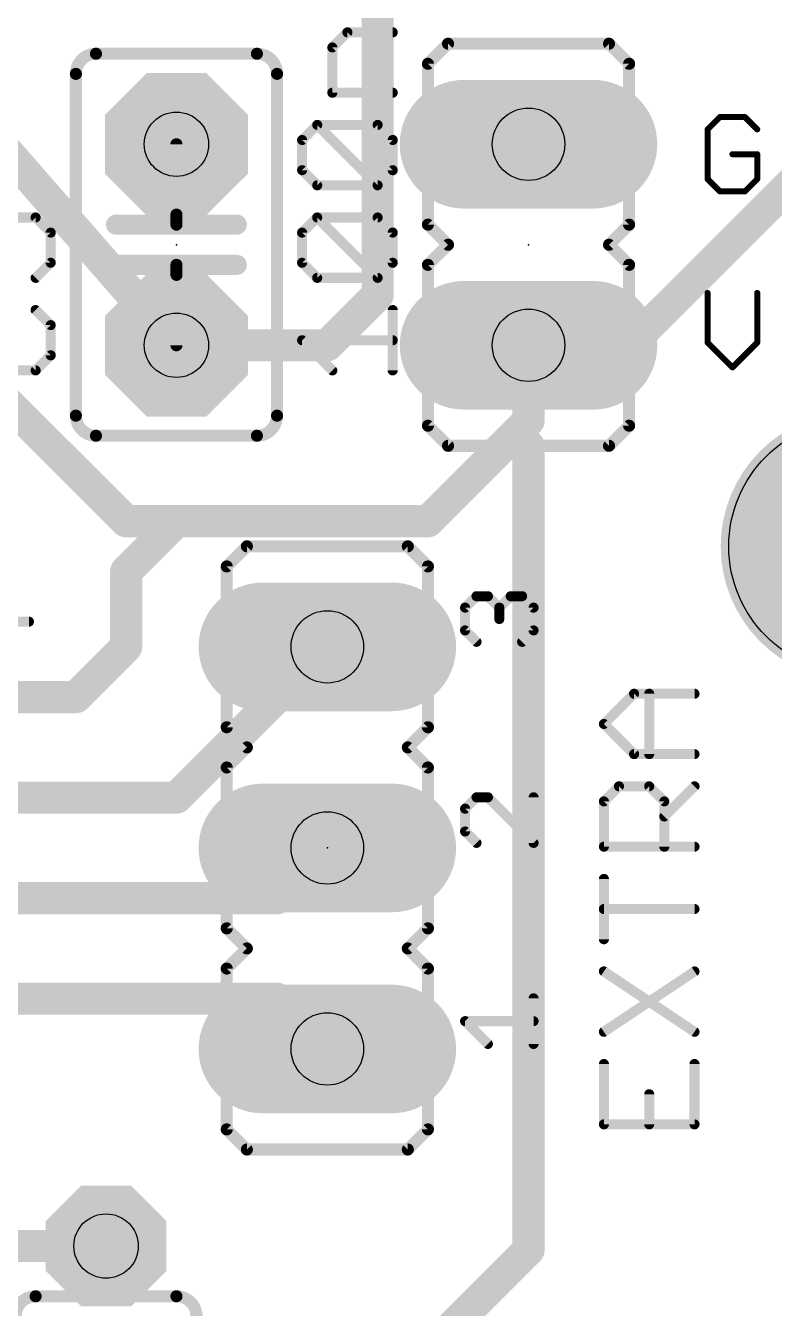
# Model space of a CAD drawing. Extents: x 34.1 to 120.9, y -11.6 to 61.2.
# Drawn here: x 78.74 to 88.19, y 10.69 to 26.9 of the extents above; entities that cross this region are included whole.
import ezdxf

# ---------------------------------------------------------------- set-up
doc = ezdxf.new("R2010")
doc.units = 0
for name, color, linetype in [('1', 22, 'CONTINUOUS'), ('16', 175, 'CONTINUOUS'), ('17', 82, 'CONTINUOUS'), ('20', 7, 'CONTINUOUS'), ('21', 253, 'CONTINUOUS'), ('23', 7, 'CONTINUOUS'), ('25', 253, 'CONTINUOUS'), ('27', 253, 'CONTINUOUS'), ('29', 253, 'CONTINUOUS'), ('30', 253, 'CONTINUOUS'), ('44', 253, 'CONTINUOUS'), ('51', 253, 'CONTINUOUS')]:
    doc.layers.add(name, color=color, linetype=linetype)

# ---------------------------------------------------------------- blocks, each defined once
blk = doc.blocks.new('OCTAGONP')
at = {"const_width": 0.5}
blk.add_lwpolyline([(-0.25, -0.1036), (-0.25, 0.1036), (-0.1036, 0.25), (0.1036, 0.25), (0.25, 0.1036), (0.25, -0.1036), (0.1036, -0.25), (-0.1036, -0.25), (-0.25, -0.1036), (-0.25, 0.1036)], dxfattribs=at)
blk = doc.blocks.new('RECT')
blk.add_solid([(-0.5, -0.5), (0.5, -0.5), (-0.5, 0.5), (0.5, 0.5)])
blk = doc.blocks.new('LONGP100')
at = {"const_width": 1}
blk.add_lwpolyline([(-0.5, 0), (0.5, 0)], dxfattribs=at)
at = {"const_width": 0.5}
for points in [[(-0.5, 0.25, 1), (-0.5, -0.25)], [(0.5, -0.25, 1), (0.5, 0.25)]]:
    blk.add_lwpolyline(points, format="xyb", dxfattribs=at)

msp = doc.modelspace()

# ---------------------------------------------------------------- linework, layer by layer
at = {"layer": '1', "const_width": 0.4064}
for points in [[(78.4225, 25.4), (80.645, 22.86)], [(88.9, 25.4), (86.36, 22.86)], [(80.01, 20.6375), (77.7875, 22.86)], [(86.36, 22.86), (85.09, 22.86)], [(85.09, 21.9075), (85.09, 22.86)], [(84.9313, 21.7488), (85.09, 21.9075)], [(83.82, 20.6375), (84.9313, 21.7488)], [(85.09, 21.59), (84.9313, 21.7488)], [(85.09, 11.43), (85.09, 21.59)], [(80.645, 20.6375), (80.01, 20.0025)], [(80.645, 20.6375), (80.01, 20.6375)], [(80.645, 20.6375), (83.82, 20.6375)], [(80.01, 20.0025), (80.01, 19.05)], [(80.01, 19.05), (79.375, 18.415)], [(80.645, 17.145), (82.55, 19.05)], [(79.375, 18.415), (77.53, 18.415)], [(77.53, 17.145), (80.645, 17.145)], [(81.915, 15.875), (82.55, 16.51)], [(77.53, 15.875), (81.915, 15.875)], [(77.53, 14.605), (81.915, 14.605)], [(81.915, 14.605), (82.55, 13.97)], [(79.756, 11.4808), (75.2348, 11.4808)], [(79.756, 6.096), (85.09, 11.43)]]:
    msp.add_lwpolyline(points, dxfattribs=at)
at = {"layer": '1', "const_width": 0.2032}
for points in [[(80.5685, 22.7931, 1), (80.7215, 22.9269)], [(85.09, 22.9616, 1), (85.09, 22.7584)], [(85.1916, 22.86, 1), (84.9884, 22.86)], [(86.2882, 22.9318, 1), (86.4318, 22.7882)], [(86.36, 22.7584, 1), (86.36, 22.9616)], [(85.1618, 21.8357, 1), (85.0182, 21.9793)], [(85.0031, 21.8206, 1), (84.8594, 21.6769)], [(84.8594, 21.8206, 1), (85.0031, 21.6769)], [(85.0031, 21.6769, 1), (84.8594, 21.8206)], [(84.9884, 21.9075, 1), (85.1916, 21.9075)], [(85.1916, 21.59, 1), (84.9884, 21.59)], [(85.0182, 21.5182, 1), (85.1618, 21.6618)], [(80.01, 20.7391, 1), (80.01, 20.5359)], [(79.9382, 20.5657, 1), (80.0818, 20.7093)], [(80.645, 20.7391, 1), (80.645, 20.5359)], [(80.7168, 20.5657, 1), (80.5732, 20.7093)], [(80.645, 20.5359, 1), (80.645, 20.7391)], [(83.7482, 20.7093, 1), (83.8918, 20.5657)], [(83.82, 20.5359, 1), (83.82, 20.7391)], [(80.1116, 20.0025, 1), (79.9084, 20.0025)], [(79.9382, 20.0743, 1), (80.0818, 19.9307)], [(79.9084, 19.05, 1), (80.1116, 19.05)], [(80.0818, 18.9782, 1), (79.9382, 19.1218)], [(82.6218, 18.9782, 1), (82.4782, 19.1218)], [(79.3032, 18.4868, 1), (79.4468, 18.3432)], [(79.375, 18.3134, 1), (79.375, 18.5166)], [(80.645, 17.0434, 1), (80.645, 17.2466)], [(80.5732, 17.2168, 1), (80.7168, 17.0732)], [(82.6218, 16.4382, 1), (82.4782, 16.5818)], [(81.8432, 15.9468, 1), (81.9868, 15.8032)], [(81.915, 15.7734, 1), (81.915, 15.9766)], [(81.9868, 14.6768, 1), (81.8432, 14.5332)], [(81.915, 14.5034, 1), (81.915, 14.7066)], [(82.4782, 13.8982, 1), (82.6218, 14.0418)], [(79.756, 11.3792, 1), (79.756, 11.5824)], [(84.9884, 11.43, 1), (85.1916, 11.43)], [(85.1618, 11.3582, 1), (85.0182, 11.5018)]]:
    msp.add_lwpolyline(points, format="xyb", dxfattribs=at)
at = {"layer": '16', "const_width": 0.4064}
for points in [[(83.185, 27.305), (83.185, 23.495)], [(83.185, 23.495), (82.55, 22.86)], [(82.55, 22.86), (80.645, 22.86)]]:
    msp.add_lwpolyline(points, dxfattribs=at)
at = {"layer": '16', "const_width": 0.2032}
for points in [[(83.2568, 23.4232, 1), (83.1132, 23.5668)], [(83.0834, 23.495, 1), (83.2866, 23.495)], [(80.645, 22.9616, 1), (80.645, 22.7584)], [(82.4782, 22.9318, 1), (82.6218, 22.7882)], [(82.55, 22.7584, 1), (82.55, 22.9616)]]:
    msp.add_lwpolyline(points, format="xyb", dxfattribs=at)
at = {"layer": '20', "const_width": 0.0254}
msp.add_lwpolyline([(80.6196, 0, 0.1623), (99.9998, 38.7604)], format="xyb", dxfattribs=at)
at = {"layer": '20'}
msp.add_circle((89.2175, 20.32), 1.6, dxfattribs=at)
at = {"layer": '21'}
for points, const_width in [([(83.82, 26.416), (84.074, 26.67)], 0.1524), ([(86.106, 26.67), (84.074, 26.67)], 0.1524), ([(86.36, 26.416), (86.106, 26.67)], 0.1524), ([(79.629, 26.543), (81.661, 26.543)], 0.1524), ([(83.82, 26.416), (83.82, 24.384)], 0.1524), ([(86.36, 26.416), (86.36, 24.384)], 0.1524), ([(79.375, 21.971), (79.375, 26.289)], 0.1524), ([(81.915, 26.289), (81.915, 21.971)], 0.1524), ([(87.5074, 25.7437), (87.3506, 25.5869)], 0.0762), ([(87.8209, 25.7437), (87.5074, 25.7437)], 0.0762), ([(87.9777, 25.5869), (87.8209, 25.7437)], 0.0762), ([(87.3506, 25.5869), (87.3506, 24.9599)], 0.0762), ([(87.9777, 25.2734), (87.6641, 25.2734)], 0.0762), ([(87.9777, 24.9599), (87.9777, 25.2734)], 0.0762), ([(87.3506, 24.9599), (87.5074, 24.8031)], 0.0762), ([(87.8209, 24.8031), (87.9777, 24.9599)], 0.0762), ([(87.5074, 24.8031), (87.8209, 24.8031)], 0.0762), ([(80.645, 24.384), (79.883, 24.384)], 0.254), ([(80.645, 24.384), (81.407, 24.384)], 0.254), ([(80.645, 24.511), (80.645, 24.384)], 0.1524), ([(84.074, 24.13), (83.82, 24.384)], 0.1524), ([(86.106, 24.13), (86.36, 24.384)], 0.1524), ([(84.074, 24.13), (83.82, 23.876)], 0.1524), ([(86.106, 24.13), (86.36, 23.876)], 0.1524), ([(79.883, 23.876), (80.645, 23.876)], 0.254), ([(80.645, 23.876), (81.407, 23.876)], 0.254), ([(80.645, 23.876), (80.645, 23.749)], 0.1524), ([(83.82, 23.876), (83.82, 21.844)], 0.1524), ([(86.36, 23.876), (86.36, 21.844)], 0.1524), ([(87.3506, 23.5212), (87.3506, 22.8941)], 0.0762), ([(87.9777, 22.8941), (87.9777, 23.5212)], 0.0762), ([(87.3506, 22.8941), (87.6641, 22.5806)], 0.0762), ([(87.6641, 22.5806), (87.9777, 22.8941)], 0.0762), ([(84.074, 21.59), (83.82, 21.844)], 0.1524), ([(86.106, 21.59), (86.36, 21.844)], 0.1524), ([(79.629, 21.717), (81.661, 21.717)], 0.1524), ([(84.074, 21.59), (86.106, 21.59)], 0.1524), ([(81.28, 20.066), (81.534, 20.32)], 0.1524), ([(81.534, 20.32), (83.566, 20.32)], 0.1524), ([(83.82, 20.066), (83.566, 20.32)], 0.1524), ([(81.28, 20.066), (81.28, 18.034)], 0.1524), ([(83.82, 20.066), (83.82, 18.034)], 0.1524), ([(84.2892, 19.5457), (84.4332, 19.6897)], 0.127), ([(84.2892, 19.2576), (84.2892, 19.5457)], 0.127), ([(84.4332, 19.6897), (84.5773, 19.6897)], 0.127), ([(84.5773, 19.6897), (84.7213, 19.5457)], 0.127), ([(84.7213, 19.5457), (84.8654, 19.6897)], 0.127), ([(84.7213, 19.5457), (84.7213, 19.4016)], 0.127), ([(84.8654, 19.6897), (85.0094, 19.6897)], 0.127), ([(85.0094, 19.6897), (85.1535, 19.5457)], 0.127), ([(85.1535, 19.5457), (85.1535, 19.2576)], 0.127), ([(84.4332, 19.1135), (84.2892, 19.2576)], 0.127), ([(85.1535, 19.2576), (85.0094, 19.1135)], 0.127), ([(86.0415, 18.0764), (86.4229, 18.4577)], 0.127), ([(86.4229, 18.4577), (87.1855, 18.4577)], 0.127), ([(86.6135, 17.6951), (86.6135, 18.4577)], 0.127), ([(81.534, 17.78), (81.28, 18.034)], 0.1524), ([(83.566, 17.78), (83.82, 18.034)], 0.1524), ([(86.4229, 17.6951), (86.0415, 18.0764)], 0.127), ([(81.28, 17.526), (81.534, 17.78)], 0.1524), ([(83.82, 17.526), (83.566, 17.78)], 0.1524), ([(87.1855, 17.6951), (86.4229, 17.6951)], 0.127), ([(81.28, 17.526), (81.28, 15.494)], 0.1524), ([(83.82, 17.526), (83.82, 15.494)], 0.1524), ([(86.0415, 17.0977), (86.2322, 17.2883)], 0.127), ([(86.2322, 17.2883), (86.6135, 17.2883)], 0.127), ([(86.6135, 17.2883), (86.8042, 17.0977)], 0.127), ([(86.8042, 16.907), (87.1855, 17.2883)], 0.127), ([(84.4332, 17.1497), (84.2892, 17.0057)], 0.127), ([(84.5773, 17.1497), (84.4332, 17.1497)], 0.127), ([(85.1535, 16.5735), (84.5773, 17.1497)], 0.127), ([(85.1535, 17.1497), (85.1535, 16.5735)], 0.127), ([(84.2892, 17.0057), (84.2892, 16.7176)], 0.127), ([(86.0415, 16.5257), (86.0415, 17.0977)], 0.127), ([(86.8042, 17.0977), (86.8042, 16.5257)], 0.127), ([(84.2892, 16.7176), (84.4332, 16.5735)], 0.127), ([(87.1855, 16.5257), (86.0415, 16.5257)], 0.127), ([(86.0415, 15.3563), (86.0415, 16.1189)], 0.127), ([(87.1855, 15.7376), (86.0415, 15.7376)], 0.127), ([(81.534, 15.24), (81.28, 15.494)], 0.1524), ([(83.566, 15.24), (83.82, 15.494)], 0.1524), ([(81.28, 14.986), (81.534, 15.24)], 0.1524), ([(83.82, 14.986), (83.566, 15.24)], 0.1524), ([(81.28, 14.986), (81.28, 12.954)], 0.1524), ([(83.82, 14.986), (83.82, 12.954)], 0.1524), ([(86.0415, 14.1869), (87.1855, 14.9495)], 0.127), ([(86.0415, 14.9495), (87.1855, 14.1869)], 0.127), ([(85.1535, 14.0335), (85.1535, 14.6097)], 0.127), ([(84.5773, 14.0335), (84.2892, 14.3216)], 0.127), ([(84.2892, 14.3216), (85.1535, 14.3216)], 0.127), ([(86.0415, 13.7802), (86.0415, 13.0175)], 0.127), ([(87.1855, 13.0175), (87.1855, 13.7802)], 0.127), ([(86.6135, 13.0175), (86.6135, 13.3988)], 0.127), ([(81.534, 12.7), (81.28, 12.954)], 0.1524), ([(83.566, 12.7), (83.82, 12.954)], 0.1524), ([(86.0415, 13.0175), (87.1855, 13.0175)], 0.127), ([(83.566, 12.7), (81.534, 12.7)], 0.1524)]:
    msp.add_lwpolyline(points, dxfattribs=dict(at, const_width=const_width))
for points, const_width in [([(84.074, 26.7081, 1), (84.074, 26.6319)], 0.0762), ([(84.1009, 26.6431, 1), (84.0471, 26.6969)], 0.0762), ([(86.1329, 26.6969, 1), (86.0791, 26.6431)], 0.0762), ([(86.106, 26.6319, 1), (86.106, 26.7081)], 0.0762), ([(79.629, 26.543, 0.4142), (79.375, 26.289)], 0.1524), ([(79.629, 26.5811, 1), (79.629, 26.5049)], 0.0762), ([(79.629, 26.5049, 1), (79.629, 26.5811)], 0.0762), ([(81.915, 26.289, 0.4142), (81.661, 26.543)], 0.1524), ([(81.661, 26.5811, 1), (81.661, 26.5049)], 0.0762), ([(81.661, 26.5049, 1), (81.661, 26.5811)], 0.0762), ([(83.8581, 26.416, 1), (83.7819, 26.416)], 0.0762), ([(83.7931, 26.4429, 1), (83.8469, 26.3891)], 0.0762), ([(86.3981, 26.416, 1), (86.3219, 26.416)], 0.0762), ([(86.3331, 26.3891, 1), (86.3869, 26.4429)], 0.0762), ([(79.4131, 26.289, 1), (79.3369, 26.289)], 0.0762), ([(79.3369, 26.289, 1), (79.4131, 26.289)], 0.0762), ([(81.9531, 26.289, 1), (81.8769, 26.289)], 0.0762), ([(81.8769, 26.289, 1), (81.9531, 26.289)], 0.0762), ([(87.5074, 25.7628, 1), (87.5074, 25.7247)], 0.0381), ([(87.5208, 25.7302, 1), (87.4939, 25.7572)], 0.0381), ([(87.8344, 25.7572, 1), (87.8074, 25.7302)], 0.0381), ([(87.8209, 25.7247, 1), (87.8209, 25.7628)], 0.0381), ([(87.3371, 25.6004, 1), (87.3641, 25.5735)], 0.0381), ([(87.3696, 25.5869, 1), (87.3316, 25.5869)], 0.0381), ([(87.9642, 25.5735, 1), (87.9911, 25.6004)], 0.0381), ([(87.6641, 25.2925, 1), (87.6641, 25.2544)], 0.0381), ([(87.9967, 25.2734, 1), (87.9586, 25.2734)], 0.0381), ([(87.9777, 25.2544, 1), (87.9777, 25.2925)], 0.0381), ([(87.3641, 24.9733, 1), (87.3371, 24.9464)], 0.0381), ([(87.3316, 24.9599, 1), (87.3696, 24.9599)], 0.0381), ([(87.9586, 24.9599, 1), (87.9967, 24.9599)], 0.0381), ([(87.9911, 24.9464, 1), (87.9642, 24.9733)], 0.0381), ([(87.5074, 24.8222, 1), (87.5074, 24.7841)], 0.0381), ([(87.4939, 24.7896, 1), (87.5208, 24.8166)], 0.0381), ([(87.8074, 24.8166, 1), (87.8344, 24.7896)], 0.0381), ([(87.8209, 24.7841, 1), (87.8209, 24.8222)], 0.0381), ([(79.883, 24.4475, 1), (79.883, 24.3205)], 0.127), ([(80.645, 24.4475, 1), (80.645, 24.3205)], 0.127), ([(80.6831, 24.511, 1), (80.6069, 24.511)], 0.0762), ([(80.645, 24.3205, 1), (80.645, 24.4475)], 0.127), ([(81.407, 24.3205, 1), (81.407, 24.4475)], 0.127), ([(80.6069, 24.384, 1), (80.6831, 24.384)], 0.0762), ([(83.7819, 24.384, 1), (83.8581, 24.384)], 0.0762), ([(83.8469, 24.4109, 1), (83.7931, 24.3571)], 0.0762), ([(86.3219, 24.384, 1), (86.3981, 24.384)], 0.0762), ([(86.3869, 24.3571, 1), (86.3331, 24.4109)], 0.0762), ([(84.1009, 24.1031, 1), (84.0471, 24.1569)], 0.0762), ([(84.0471, 24.1031, 1), (84.1009, 24.1569)], 0.0762), ([(86.1329, 24.1569, 1), (86.0791, 24.1031)], 0.0762), ([(86.0791, 24.1569, 1), (86.1329, 24.1031)], 0.0762), ([(79.883, 23.9395, 1), (79.883, 23.8125)], 0.127), ([(80.645, 23.9395, 1), (80.645, 23.8125)], 0.127), ([(80.645, 23.8125, 1), (80.645, 23.9395)], 0.127), ([(81.407, 23.8125, 1), (81.407, 23.9395)], 0.127), ([(80.6831, 23.876, 1), (80.6069, 23.876)], 0.0762), ([(83.8581, 23.876, 1), (83.7819, 23.876)], 0.0762), ([(83.7931, 23.9029, 1), (83.8469, 23.8491)], 0.0762), ([(86.3981, 23.876, 1), (86.3219, 23.876)], 0.0762), ([(86.3331, 23.8491, 1), (86.3869, 23.9029)], 0.0762), ([(80.6069, 23.749, 1), (80.6831, 23.749)], 0.0762), ([(87.3696, 23.5212, 1), (87.3316, 23.5212)], 0.0381), ([(87.9967, 23.5212, 1), (87.9586, 23.5212)], 0.0381), ([(87.3641, 22.9076, 1), (87.3371, 22.8807)], 0.0381), ([(87.3316, 22.8941, 1), (87.3696, 22.8941)], 0.0381), ([(87.9586, 22.8941, 1), (87.9967, 22.8941)], 0.0381), ([(87.9911, 22.8807, 1), (87.9642, 22.9076)], 0.0381), ([(87.6507, 22.5941, 1), (87.6776, 22.5671)], 0.0381), ([(87.6507, 22.5671, 1), (87.6776, 22.5941)], 0.0381), ([(79.375, 21.971, 0.4142), (79.629, 21.717)], 0.1524), ([(79.4131, 21.971, 1), (79.3369, 21.971)], 0.0762), ([(81.661, 21.717, 0.4142), (81.915, 21.971)], 0.1524), ([(81.9531, 21.971, 1), (81.8769, 21.971)], 0.0762), ([(79.3369, 21.971, 1), (79.4131, 21.971)], 0.0762), ([(81.8769, 21.971, 1), (81.9531, 21.971)], 0.0762), ([(83.7819, 21.844, 1), (83.8581, 21.844)], 0.0762), ([(83.8469, 21.8709, 1), (83.7931, 21.8171)], 0.0762), ([(86.3219, 21.844, 1), (86.3981, 21.844)], 0.0762), ([(86.3869, 21.8171, 1), (86.3331, 21.8709)], 0.0762), ([(79.629, 21.7551, 1), (79.629, 21.6789)], 0.0762), ([(79.629, 21.6789, 1), (79.629, 21.7551)], 0.0762), ([(81.661, 21.7551, 1), (81.661, 21.6789)], 0.0762), ([(81.661, 21.6789, 1), (81.661, 21.7551)], 0.0762), ([(84.074, 21.6281, 1), (84.074, 21.5519)], 0.0762), ([(84.0471, 21.5631, 1), (84.1009, 21.6169)], 0.0762), ([(86.0791, 21.6169, 1), (86.1329, 21.5631)], 0.0762), ([(86.106, 21.5519, 1), (86.106, 21.6281)], 0.0762), ([(81.534, 20.3581, 1), (81.534, 20.2819)], 0.0762), ([(81.5609, 20.2931, 1), (81.5071, 20.3469)], 0.0762), ([(83.5929, 20.3469, 1), (83.5391, 20.2931)], 0.0762), ([(83.566, 20.2819, 1), (83.566, 20.3581)], 0.0762), ([(81.3181, 20.066, 1), (81.2419, 20.066)], 0.0762), ([(81.2531, 20.0929, 1), (81.3069, 20.0391)], 0.0762), ([(83.8581, 20.066, 1), (83.7819, 20.066)], 0.0762), ([(83.7931, 20.0391, 1), (83.8469, 20.0929)], 0.0762), ([(84.3209, 19.5457, 1), (84.2574, 19.5457)], 0.0635), ([(84.4332, 19.7215, 1), (84.4332, 19.658)], 0.0635), ([(84.4557, 19.6673, 1), (84.4108, 19.7122)], 0.0635), ([(84.5997, 19.7122, 1), (84.5548, 19.6673)], 0.0635), ([(84.5773, 19.658, 1), (84.5773, 19.7215)], 0.0635), ([(84.7531, 19.5457, 1), (84.6896, 19.5457)], 0.0635), ([(84.8654, 19.7215, 1), (84.8654, 19.658)], 0.0635), ([(84.8878, 19.6673, 1), (84.8429, 19.7122)], 0.0635), ([(85.0319, 19.7122, 1), (84.987, 19.6673)], 0.0635), ([(85.0094, 19.658, 1), (85.0094, 19.7215)], 0.0635), ([(85.1853, 19.5457, 1), (85.1218, 19.5457)], 0.0635), ([(84.2667, 19.5681, 1), (84.3116, 19.5232)], 0.0635), ([(84.6989, 19.5681, 1), (84.7438, 19.5232)], 0.0635), ([(84.6989, 19.5232, 1), (84.7438, 19.5681)], 0.0635), ([(85.131, 19.5232, 1), (85.176, 19.5681)], 0.0635), ([(84.3116, 19.28, 1), (84.2667, 19.2351)], 0.0635), ([(84.2574, 19.2576, 1), (84.3209, 19.2576)], 0.0635), ([(84.6896, 19.4016, 1), (84.7531, 19.4016)], 0.0635), ([(85.1218, 19.2576, 1), (85.1853, 19.2576)], 0.0635), ([(85.176, 19.2351, 1), (85.131, 19.28)], 0.0635), ([(84.4108, 19.091, 1), (84.4557, 19.136)], 0.0635), ([(84.987, 19.136, 1), (85.0319, 19.091)], 0.0635), ([(86.4229, 18.4895, 1), (86.4229, 18.426)], 0.0635), ([(86.4453, 18.4353, 1), (86.4004, 18.4802)], 0.0635), ([(86.6453, 18.4577, 1), (86.5818, 18.4577)], 0.0635), ([(87.1855, 18.426, 1), (87.1855, 18.4895)], 0.0635), ([(81.2419, 18.034, 1), (81.3181, 18.034)], 0.0762), ([(81.3069, 18.0609, 1), (81.2531, 18.0071)], 0.0762), ([(83.7819, 18.034, 1), (83.8581, 18.034)], 0.0762), ([(83.8469, 18.0071, 1), (83.7931, 18.0609)], 0.0762), ([(86.064, 18.0989, 1), (86.0191, 18.054)], 0.0635), ([(86.0191, 18.0989, 1), (86.064, 18.054)], 0.0635), ([(81.5609, 17.7531, 1), (81.5071, 17.8069)], 0.0762), ([(81.5071, 17.7531, 1), (81.5609, 17.8069)], 0.0762), ([(83.5929, 17.8069, 1), (83.5391, 17.7531)], 0.0762), ([(83.5391, 17.8069, 1), (83.5929, 17.7531)], 0.0762), ([(86.4229, 17.7268, 1), (86.4229, 17.6633)], 0.0635), ([(86.4004, 17.6726, 1), (86.4453, 17.7175)], 0.0635), ([(86.5818, 17.6951, 1), (86.6453, 17.6951)], 0.0635), ([(87.1855, 17.6633, 1), (87.1855, 17.7268)], 0.0635), ([(81.3181, 17.526, 1), (81.2419, 17.526)], 0.0762), ([(81.2531, 17.5529, 1), (81.3069, 17.4991)], 0.0762), ([(83.8581, 17.526, 1), (83.7819, 17.526)], 0.0762), ([(83.7931, 17.4991, 1), (83.8469, 17.5529)], 0.0762), ([(86.2322, 17.3201, 1), (86.2322, 17.2566)], 0.0635), ([(86.2546, 17.2659, 1), (86.2097, 17.3108)], 0.0635), ([(86.636, 17.3108, 1), (86.5911, 17.2659)], 0.0635), ([(86.6135, 17.2566, 1), (86.6135, 17.3201)], 0.0635), ([(87.208, 17.2659, 1), (87.163, 17.3108)], 0.0635), ([(84.4332, 17.1815, 1), (84.4332, 17.118)], 0.0635), ([(84.4557, 17.1273, 1), (84.4108, 17.1722)], 0.0635), ([(84.5997, 17.1722, 1), (84.5548, 17.1273)], 0.0635), ([(84.5773, 17.118, 1), (84.5773, 17.1815)], 0.0635), ([(85.1853, 17.1497, 1), (85.1218, 17.1497)], 0.0635), ([(84.3209, 17.0057, 1), (84.2574, 17.0057)], 0.0635), ([(84.2667, 17.0281, 1), (84.3116, 16.9832)], 0.0635), ([(86.0733, 17.0977, 1), (86.0098, 17.0977)], 0.0635), ([(86.0191, 17.1201, 1), (86.064, 17.0752)], 0.0635), ([(86.8359, 17.0977, 1), (86.7724, 17.0977)], 0.0635), ([(86.7817, 17.0752, 1), (86.8266, 17.1201)], 0.0635), ([(86.7817, 16.9295, 1), (86.8266, 16.8846)], 0.0635), ([(84.3116, 16.74, 1), (84.2667, 16.6951)], 0.0635), ([(84.2574, 16.7176, 1), (84.3209, 16.7176)], 0.0635), ([(84.4108, 16.551, 1), (84.4557, 16.596)], 0.0635), ([(85.1218, 16.5735, 1), (85.1853, 16.5735)], 0.0635), ([(85.131, 16.551, 1), (85.176, 16.596)], 0.0635), ([(86.0415, 16.5574, 1), (86.0415, 16.4939)], 0.0635), ([(86.0098, 16.5257, 1), (86.0733, 16.5257)], 0.0635), ([(86.7724, 16.5257, 1), (86.8359, 16.5257)], 0.0635), ([(87.1855, 16.4939, 1), (87.1855, 16.5574)], 0.0635), ([(86.0733, 16.1189, 1), (86.0098, 16.1189)], 0.0635), ([(86.0415, 15.7694, 1), (86.0415, 15.7059)], 0.0635), ([(87.1855, 15.7059, 1), (87.1855, 15.7694)], 0.0635), ([(81.3069, 15.5209, 1), (81.2531, 15.4671)], 0.0762), ([(83.8469, 15.4671, 1), (83.7931, 15.5209)], 0.0762), ([(81.2419, 15.494, 1), (81.3181, 15.494)], 0.0762), ([(83.7819, 15.494, 1), (83.8581, 15.494)], 0.0762), ([(81.5609, 15.2131, 1), (81.5071, 15.2669)], 0.0762), ([(81.5071, 15.2131, 1), (81.5609, 15.2669)], 0.0762), ([(83.5929, 15.2669, 1), (83.5391, 15.2131)], 0.0762), ([(83.5391, 15.2669, 1), (83.5929, 15.2131)], 0.0762), ([(86.0098, 15.3563, 1), (86.0733, 15.3563)], 0.0635), ([(81.3181, 14.986, 1), (81.2419, 14.986)], 0.0762), ([(81.2531, 15.0129, 1), (81.3069, 14.9591)], 0.0762), ([(83.8581, 14.986, 1), (83.7819, 14.986)], 0.0762), ([(83.7931, 14.9591, 1), (83.8469, 15.0129)], 0.0762), ([(86.0591, 14.976, 1), (86.0239, 14.9231)], 0.0635), ([(87.2031, 14.9231, 1), (87.1679, 14.976)], 0.0635), ([(85.1853, 14.6097, 1), (85.1218, 14.6097)], 0.0635), ([(84.2892, 14.3534, 1), (84.2892, 14.2899)], 0.0635), ([(84.3116, 14.3441, 1), (84.2667, 14.2992)], 0.0635), ([(85.1535, 14.2899, 1), (85.1535, 14.3534)], 0.0635), ([(86.0239, 14.2133, 1), (86.0591, 14.1605)], 0.0635), ([(87.1679, 14.1605, 1), (87.2031, 14.2133)], 0.0635), ([(84.5548, 14.011, 1), (84.5997, 14.056)], 0.0635), ([(85.1218, 14.0335, 1), (85.1853, 14.0335)], 0.0635), ([(86.0733, 13.7802, 1), (86.0098, 13.7802)], 0.0635), ([(87.2173, 13.7802, 1), (87.1538, 13.7802)], 0.0635), ([(86.6453, 13.3988, 1), (86.5818, 13.3988)], 0.0635), ([(81.2419, 12.954, 1), (81.3181, 12.954)], 0.0762), ([(81.3069, 12.9809, 1), (81.2531, 12.9271)], 0.0762), ([(83.7819, 12.954, 1), (83.8581, 12.954)], 0.0762), ([(83.8469, 12.9271, 1), (83.7931, 12.9809)], 0.0762), ([(86.0415, 13.0493, 1), (86.0415, 12.9857)], 0.0635), ([(86.0098, 13.0175, 1), (86.0733, 13.0175)], 0.0635), ([(86.5818, 13.0175, 1), (86.6453, 13.0175)], 0.0635), ([(87.1538, 13.0175, 1), (87.2173, 13.0175)], 0.0635), ([(87.1855, 12.9857, 1), (87.1855, 13.0493)], 0.0635), ([(81.534, 12.7381, 1), (81.534, 12.6619)], 0.0762), ([(81.5071, 12.6731, 1), (81.5609, 12.7269)], 0.0762), ([(83.5391, 12.7269, 1), (83.5929, 12.6731)], 0.0762), ([(83.566, 12.6619, 1), (83.566, 12.7381)], 0.0762), ([(78.867, 10.8458, 0.4142), (78.613, 10.5918)], 0.1524), ([(78.867, 10.8077, 1), (78.867, 10.8839)], 0.0762), ([(80.899, 10.5918, 0.4142), (80.645, 10.8458)], 0.1524), ([(80.645, 10.8839, 1), (80.645, 10.8077)], 0.0762)]:
    msp.add_lwpolyline(points, format="xyb", dxfattribs=dict(at, const_width=const_width))
at = {"layer": '23'}
for p in [(80.645, 24.13), (85.09, 24.13), (82.55, 16.51)]:
    msp.add_point(p, dxfattribs=at)
at = {"layer": '25', "const_width": 0.127}
for points in [[(78.4855, 24.4745), (78.8668, 24.4745)], [(78.8668, 24.4745), (79.0575, 24.2839)], [(79.0575, 24.2839), (79.0575, 23.9026)], [(79.0575, 23.9026), (78.8668, 23.7119)], [(79.0575, 23.1145), (78.8668, 23.3052)], [(79.0575, 22.7332), (79.0575, 23.1145)], [(78.8668, 22.5425), (79.0575, 22.7332)], [(78.1042, 22.5425), (78.8668, 22.5425)]]:
    msp.add_lwpolyline(points, dxfattribs=at)
at = {"layer": '25', "const_width": 0.0635}
for points in [[(78.8893, 24.497, 1), (78.8444, 24.4521)], [(78.8668, 24.4428, 1), (78.8668, 24.5063)], [(79.0893, 24.2839, 1), (79.0258, 24.2839)], [(79.035, 24.2614, 1), (79.08, 24.3063)], [(79.0258, 23.9026, 1), (79.0893, 23.9026)], [(79.08, 23.8801, 1), (79.035, 23.925)], [(78.8444, 23.7343, 1), (78.8893, 23.6894)], [(78.8893, 23.3276, 1), (78.8444, 23.2827)], [(79.0893, 23.1145, 1), (79.0258, 23.1145)], [(79.035, 23.092, 1), (79.08, 23.1369)], [(79.0258, 22.7332, 1), (79.0893, 22.7332)], [(79.08, 22.7107, 1), (79.035, 22.7556)], [(78.8444, 22.565, 1), (78.8893, 22.52)], [(78.8668, 22.5108, 1), (78.8668, 22.5742)]]:
    msp.add_lwpolyline(points, format="xyb", dxfattribs=at)
at = {"layer": '27', "const_width": 0.127}
for points in [[(82.6129, 26.6227), (82.8035, 26.8133)], [(82.8035, 26.8133), (83.3755, 26.8133)], [(82.6129, 26.0507), (82.6129, 26.6227)], [(83.3755, 26.0507), (82.6129, 26.0507)], [(82.2315, 25.4533), (82.4222, 25.6439)], [(82.4222, 25.6439), (83.1848, 25.6439)], [(83.1848, 24.8813), (82.4222, 25.6439)], [(83.1848, 25.6439), (83.3755, 25.4533)], [(82.2315, 25.072), (82.2315, 25.4533)], [(83.3755, 25.4533), (83.3755, 25.072)], [(82.4222, 24.8813), (82.2315, 25.072)], [(83.3755, 25.072), (83.1848, 24.8813)], [(83.1848, 24.8813), (82.4222, 24.8813)], [(82.2315, 24.2839), (82.4222, 24.4745)], [(82.4222, 24.4745), (83.1848, 24.4745)], [(83.1848, 23.7119), (82.4222, 24.4745)], [(83.1848, 24.4745), (83.3755, 24.2839)], [(82.2315, 23.9026), (82.2315, 24.2839)], [(83.3755, 24.2839), (83.3755, 23.9026)], [(82.4222, 23.7119), (82.2315, 23.9026)], [(83.3755, 23.9026), (83.1848, 23.7119)], [(83.1848, 23.7119), (82.4222, 23.7119)], [(83.3755, 22.5425), (83.3755, 23.3052)], [(82.6129, 22.5425), (82.2315, 22.9238)], [(82.2315, 22.9238), (83.3755, 22.9238)], [(78.0201, 19.3685), (78.7827, 19.3685)]]:
    msp.add_lwpolyline(points, dxfattribs=at)
at = {"layer": '27', "const_width": 0.0635}
for points in [[(82.8035, 26.8451, 1), (82.8035, 26.7816)], [(82.826, 26.7909, 1), (82.7811, 26.8358)], [(83.3755, 26.7816, 1), (83.3755, 26.8451)], [(82.6446, 26.6227, 1), (82.5811, 26.6227)], [(82.5904, 26.6451, 1), (82.6353, 26.6002)], [(82.6129, 26.0824, 1), (82.6129, 26.0189)], [(83.3755, 26.0189, 1), (83.3755, 26.0824)], [(82.5811, 26.0507, 1), (82.6446, 26.0507)], [(82.4222, 25.6757, 1), (82.4222, 25.6122)], [(82.4446, 25.6664, 1), (82.3997, 25.6215)], [(82.4446, 25.6215, 1), (82.3997, 25.6664)], [(83.2073, 25.6664, 1), (83.1624, 25.6215)], [(83.1848, 25.6122, 1), (83.1848, 25.6757)], [(82.2633, 25.4533, 1), (82.1998, 25.4533)], [(82.2091, 25.4757, 1), (82.254, 25.4308)], [(83.4073, 25.4533, 1), (83.3438, 25.4533)], [(83.353, 25.4308, 1), (83.398, 25.4757)], [(82.254, 25.0944, 1), (82.2091, 25.0495)], [(83.398, 25.0495, 1), (83.353, 25.0944)], [(82.1998, 25.072, 1), (82.2633, 25.072)], [(83.3438, 25.072, 1), (83.4073, 25.072)], [(82.4222, 24.913, 1), (82.4222, 24.8495)], [(82.3997, 24.8588, 1), (82.4446, 24.9037)], [(83.1624, 24.9037, 1), (83.2073, 24.8588)], [(83.1624, 24.8588, 1), (83.2073, 24.9037)], [(83.1848, 24.8495, 1), (83.1848, 24.913)], [(82.4222, 24.5063, 1), (82.4222, 24.4428)], [(82.4446, 24.497, 1), (82.3997, 24.4521)], [(82.4446, 24.4521, 1), (82.3997, 24.497)], [(83.2073, 24.497, 1), (83.1624, 24.4521)], [(83.1848, 24.4428, 1), (83.1848, 24.5063)], [(82.2633, 24.2839, 1), (82.1998, 24.2839)], [(82.2091, 24.3063, 1), (82.254, 24.2614)], [(83.4073, 24.2839, 1), (83.3438, 24.2839)], [(83.353, 24.2614, 1), (83.398, 24.3063)], [(82.1998, 23.9026, 1), (82.2633, 23.9026)], [(82.254, 23.925, 1), (82.2091, 23.8801)], [(83.3438, 23.9026, 1), (83.4073, 23.9026)], [(83.398, 23.8801, 1), (83.353, 23.925)], [(82.4222, 23.7436, 1), (82.4222, 23.6801)], [(82.3997, 23.6894, 1), (82.4446, 23.7343)], [(83.1624, 23.7343, 1), (83.2073, 23.6894)], [(83.1624, 23.6894, 1), (83.2073, 23.7343)], [(83.1848, 23.6801, 1), (83.1848, 23.7436)], [(83.4073, 23.3052, 1), (83.3438, 23.3052)], [(82.2315, 22.9556, 1), (82.2315, 22.8921)], [(82.254, 22.9463, 1), (82.2091, 22.9014)], [(83.3755, 22.8921, 1), (83.3755, 22.9556)], [(82.5904, 22.52, 1), (82.6353, 22.565)], [(83.3438, 22.5425, 1), (83.4073, 22.5425)], [(78.7827, 19.3367, 1), (78.7827, 19.4002)]]:
    msp.add_lwpolyline(points, format="xyb", dxfattribs=at)
at = {"layer": '29', "const_width": 1.7016}
msp.add_lwpolyline([(89.2175, 19.4692, 1), (89.2175, 21.1708, 1), (89.2175, 19.4692)], format="xyb", dxfattribs=at)
at = {"layer": '30', "const_width": 1.7016}
msp.add_lwpolyline([(89.2175, 19.4692, 1), (89.2175, 21.1708, 1), (89.2175, 19.4692)], format="xyb", dxfattribs=at)
at = {"layer": '44'}
for centre, radius in [((80.645, 25.4), 0.4064), ((85.09, 25.4), 0.4572), ((80.645, 22.86), 0.4064), ((85.09, 22.86), 0.4572), ((82.55, 19.05), 0.4572), ((82.55, 16.51), 0.4572), ((82.55, 13.97), 0.4572), ((79.756, 11.4808), 0.4064)]:
    msp.add_circle(centre, radius, dxfattribs=at)
at = {"layer": '51'}
for points, const_width in [([(80.645, 25.4), (80.645, 24.511)], 0.1524), ([(80.645, 23.749), (80.645, 22.86)], 0.1524), ([(79.756, 11.4808), (79.756, 11.0998)], 0.6096), ([(78.867, 10.8458), (80.645, 10.8458)], 0.1524)]:
    msp.add_lwpolyline(points, dxfattribs=dict(at, const_width=const_width))
for points, const_width in [([(80.6831, 25.4, 1), (80.6069, 25.4)], 0.0762), ([(80.6069, 24.511, 1), (80.6831, 24.511)], 0.0762), ([(80.6831, 23.749, 1), (80.6069, 23.749)], 0.0762), ([(80.6069, 22.86, 1), (80.6831, 22.86)], 0.0762), ([(79.9084, 11.4808, 1), (79.6036, 11.4808)], 0.3048), ([(79.6036, 11.0998, 1), (79.9084, 11.0998)], 0.3048), ([(78.867, 10.8839, 1), (78.867, 10.8077)], 0.0762), ([(80.645, 10.8077, 1), (80.645, 10.8839)], 0.0762)]:
    msp.add_lwpolyline(points, format="xyb", dxfattribs=dict(at, const_width=const_width))

# ---------------------------------------------------------------- block references
at = {"layer": '17'}
for name, p, xscale, yscale, rotation in [('OCTAGONP', (80.645, 25.4), 1.6002, 1.6002, 90), ('OCTAGONP', (80.645, 25.4), 1.6002, 1.6002, 90), ('OCTAGONP', (80.645, 22.86), 1.6002, 1.6002, 90), ('OCTAGONP', (80.645, 22.86), 1.6002, 1.6002, 90), ('LONGP100', (82.55, 19.05), 1.4224, 1.4224, 180), ('LONGP100', (82.55, 19.05), 1.4224, 1.4224, 180), ('LONGP100', (82.55, 16.51), 1.4224, 1.4224, 180), ('LONGP100', (82.55, 16.51), 1.4224, 1.4224, 180), ('LONGP100', (82.55, 13.97), 1.4224, 1.4224, 180), ('LONGP100', (82.55, 13.97), 1.4224, 1.4224, 180), ('OCTAGONP', (79.756, 11.4808), 1.3208, 1.3208, 270), ('OCTAGONP', (79.756, 11.4808), 1.3208, 1.3208, 270)]:
    msp.add_blockref(name, p, dxfattribs=dict(at, xscale=xscale, yscale=yscale, rotation=rotation))
at = {"layer": '17', "xscale": 1.4224, "yscale": 1.4224}
for p in [(85.09, 25.4), (85.09, 25.4), (85.09, 22.86), (85.09, 22.86)]:
    msp.add_blockref('LONGP100', p, dxfattribs=at)
at = {"layer": '29'}
for name, p, xscale, yscale, rotation in [('OCTAGONP', (80.645, 25.4), 1.8034, 1.8034, 90), ('OCTAGONP', (80.645, 22.86), 1.8034, 1.8034, 90), ('LONGP100', (82.55, 19.05), 1.6256, 1.6256, 180), ('LONGP100', (82.55, 16.51), 1.6256, 1.6256, 180), ('LONGP100', (82.55, 13.97), 1.6256, 1.6256, 180), ('OCTAGONP', (79.756, 11.4808), 1.524, 1.524, 270)]:
    msp.add_blockref(name, p, dxfattribs=dict(at, xscale=xscale, yscale=yscale, rotation=rotation))
at = {"layer": '29', "xscale": 1.6256, "yscale": 1.6256}
for p in [(85.09, 25.4), (85.09, 22.86)]:
    msp.add_blockref('LONGP100', p, dxfattribs=at)
at = {"layer": '30'}
for name, p, xscale, yscale, rotation in [('OCTAGONP', (80.645, 25.4), 1.8034, 1.8034, 90), ('OCTAGONP', (80.645, 22.86), 1.8034, 1.8034, 90), ('LONGP100', (82.55, 19.05), 1.6256, 1.6256, 180), ('LONGP100', (82.55, 16.51), 1.6256, 1.6256, 180), ('LONGP100', (82.55, 13.97), 1.6256, 1.6256, 180), ('OCTAGONP', (79.756, 11.4808), 1.524, 1.524, 270)]:
    msp.add_blockref(name, p, dxfattribs=dict(at, xscale=xscale, yscale=yscale, rotation=rotation))
at = {"layer": '30', "xscale": 1.6256, "yscale": 1.6256}
for p in [(85.09, 25.4), (85.09, 22.86)]:
    msp.add_blockref('LONGP100', p, dxfattribs=at)
at = {"layer": '51', "xscale": 0.6096, "yscale": 0.6096}
for p in [(85.09, 25.4), (85.09, 22.86)]:
    msp.add_blockref('RECT', p, dxfattribs=at)
at = {"layer": '51', "yscale": 0.6096}
for p, xscale, rotation in [((82.55, 19.05), 0.6096, 90), ((82.55, 16.51), 0.6096, 90), ((82.55, 13.97), 0.6096, 90), ((79.756, 10.9728), 0.254, 270)]:
    msp.add_blockref('RECT', p, dxfattribs=dict(at, xscale=xscale, rotation=rotation))

doc.saveas('drawing.dxf')
